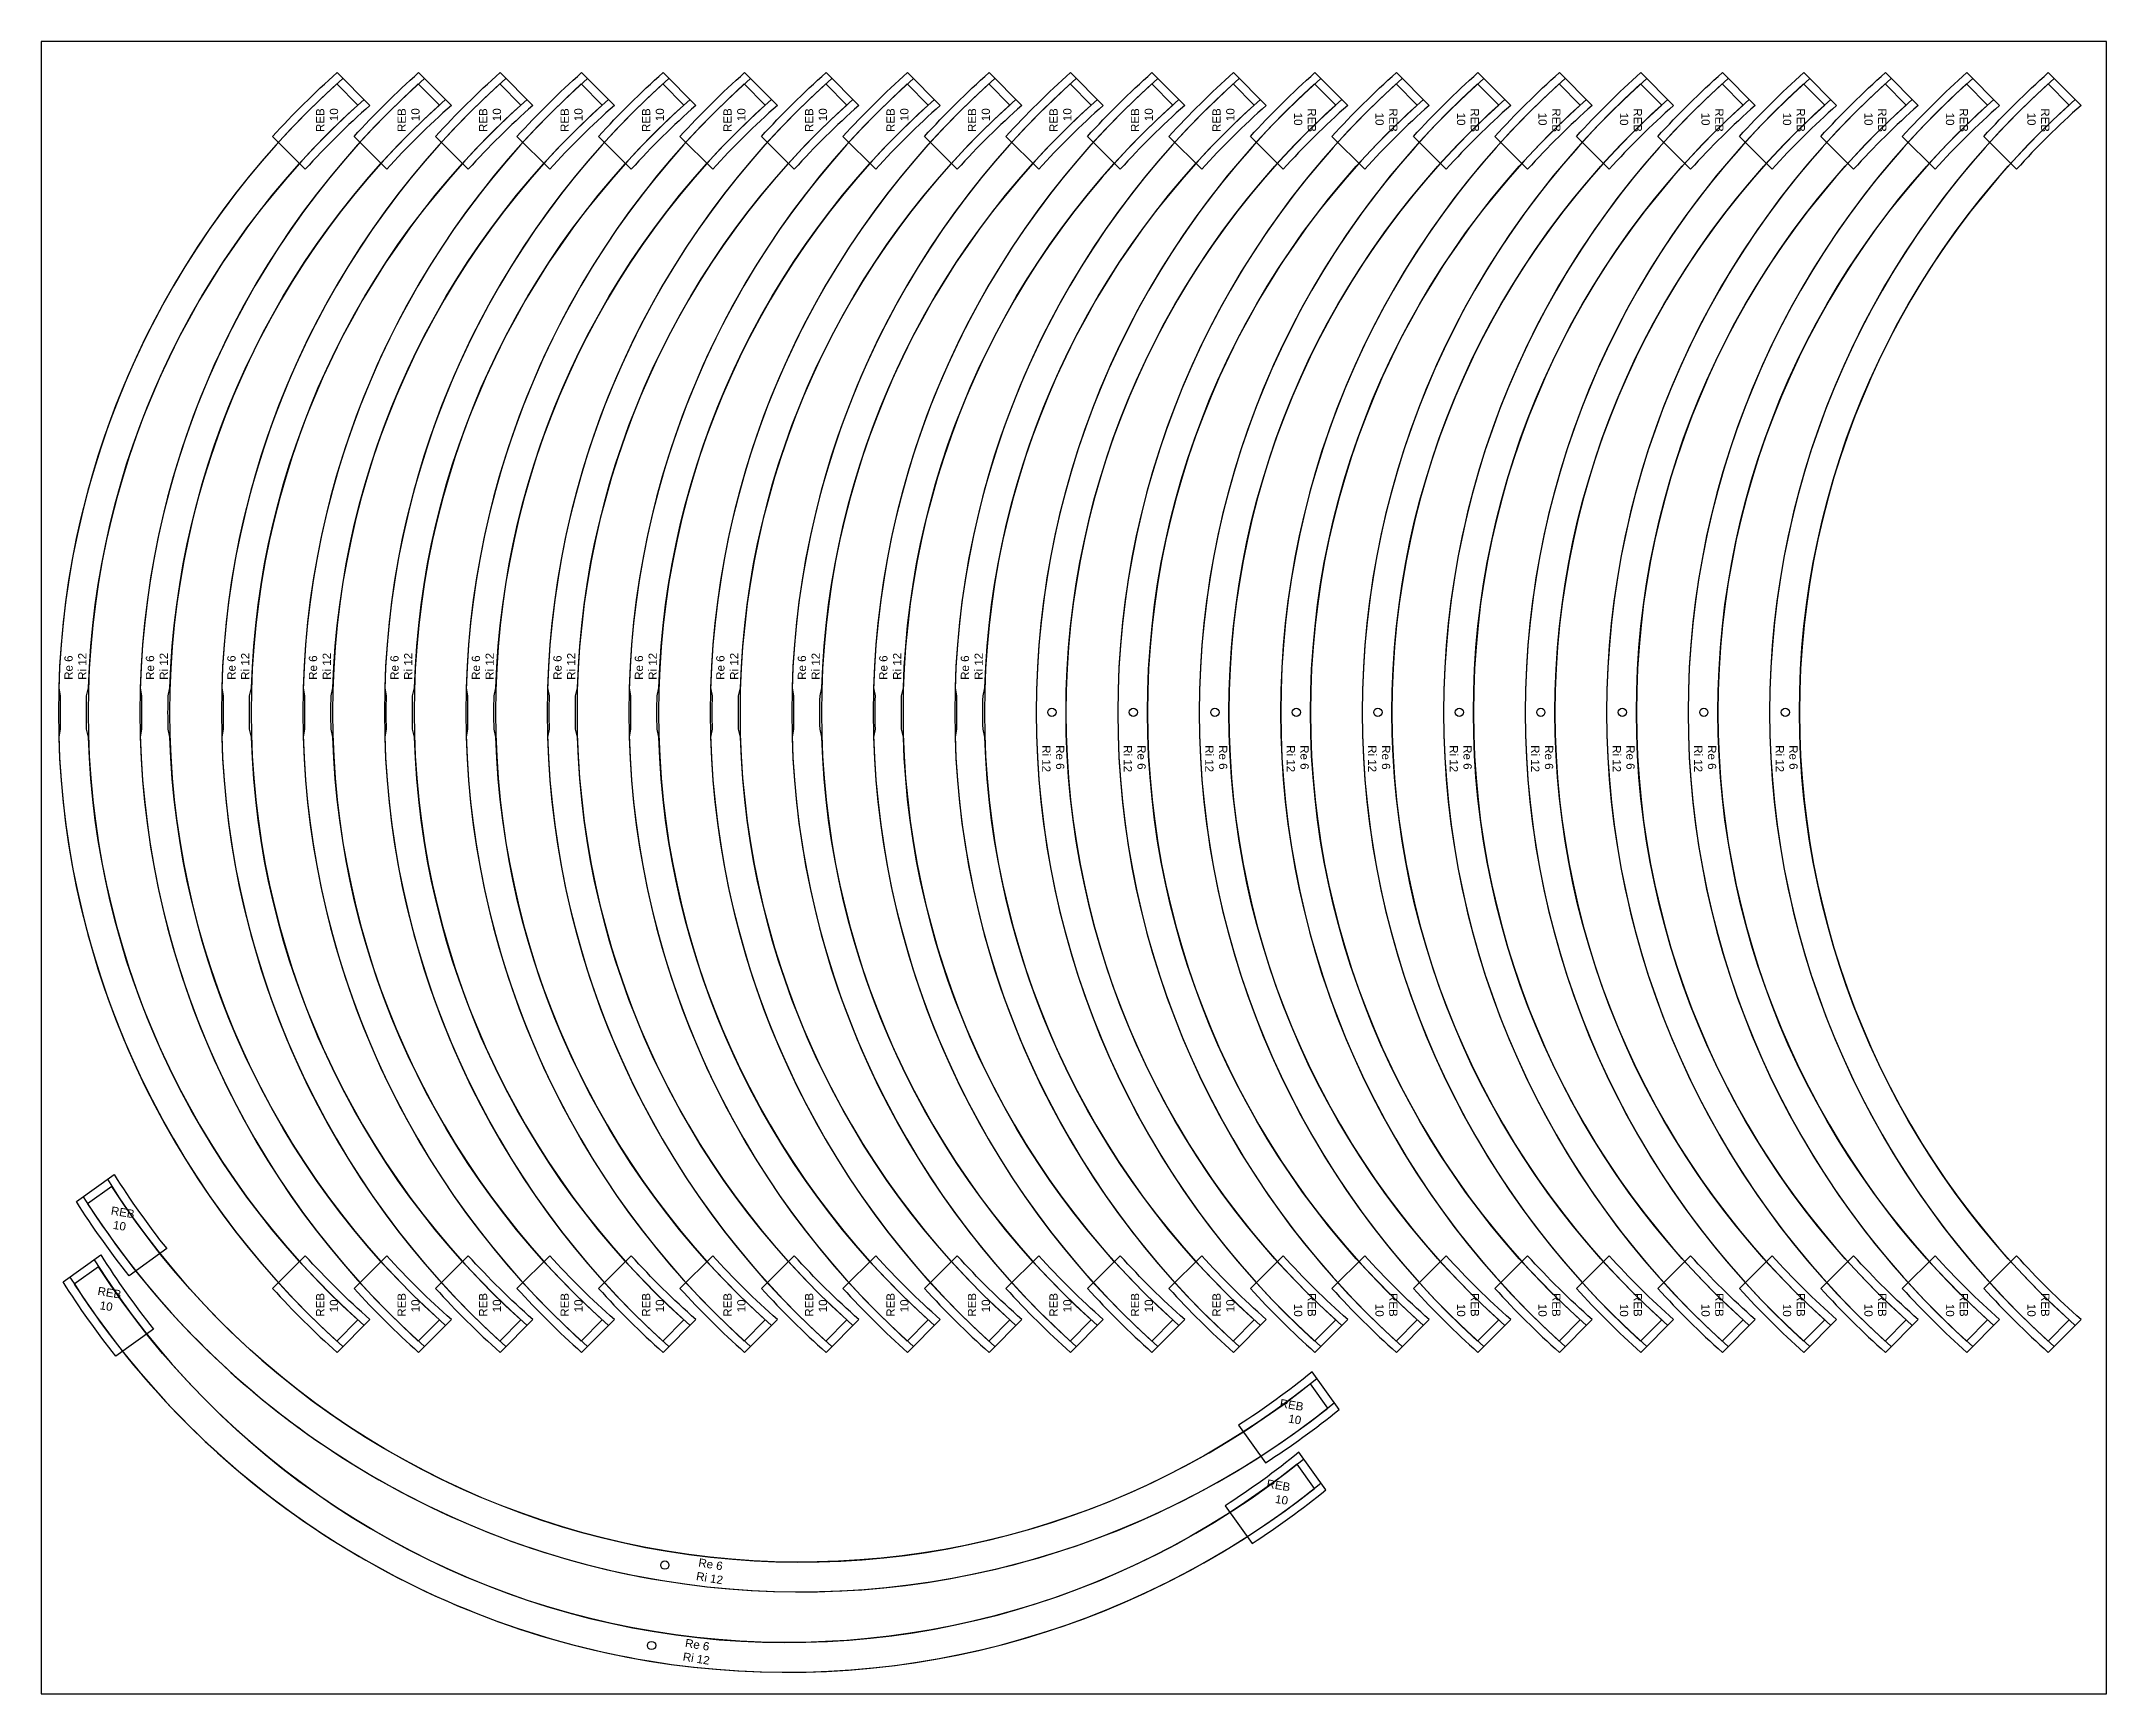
# Model space of a CAD drawing. Header units: millimetres. Extents: x 62496 to 64996, y 494708 to 496708.
import ezdxf

# ---------------------------------------------------------------- set-up
doc = ezdxf.new("R2010")
doc.units = ezdxf.units.MM
doc.layers.add('13523079', color=7, linetype='Continuous')
doc.layers.add('Rebaixo', color=6, linetype='Continuous')
doc.styles.get("Standard").update_dxf_attribs({"font": 'arial.ttf'})

msp = doc.modelspace()

# ---------------------------------------------------------------- linework, layer by layer
msp.add_lwpolyline([(62496, 494707.7), (64996, 494707.7), (64996, 496707.7), (62496, 496707.7)], close=True)
at = {"color": 1}
for centre, radius, start, end in [((63543.7, 495895.4), 1027, 131.6508, 228.3492), ((63642.4, 495895.4), 1027, 131.6508, 228.3492), ((63741, 495895.4), 1027, 131.6508, 228.3492), ((63839.6, 495895.4), 1027, 131.6508, 228.3492), ((63938.3, 495895.4), 1027, 131.6508, 228.3492), ((64036.9, 495895.4), 1027, 131.6508, 228.3492), ((64135.5, 495895.4), 1027, 131.6508, 228.3492), ((64234.2, 495895.4), 1027, 131.6508, 228.3492), ((64332.8, 495895.4), 1027, 131.6508, 228.3492), ((64431.4, 495895.4), 1027, 131.6508, 228.3492), ((64530.1, 495895.4), 1027, 131.6508, 228.3492), ((64628.7, 495895.4), 1027, 131.6508, 228.3492), ((64727.3, 495895.4), 1027, 131.6508, 228.3492), ((64826, 495895.4), 1027, 131.6508, 228.3492), ((64924.6, 495895.4), 1027, 131.6508, 228.3492), ((65023.3, 495895.4), 1027, 131.6508, 228.3492), ((65121.9, 495895.4), 1027, 131.6508, 228.3492), ((65220.5, 495895.4), 1027, 131.6508, 228.3492), ((65319.2, 495895.4), 1027, 131.6508, 228.3492), ((65417.8, 495895.4), 1027, 131.6508, 228.3492), ((65516.4, 495895.4), 1027, 131.6508, 228.3492), ((65615.1, 495895.4), 1027, 131.6508, 228.3492), ((63543.7, 495895.4), 991, 131.5289, 228.4711), ((63642.4, 495895.4), 991, 131.5289, 228.4711), ((63741, 495895.4), 991, 131.5289, 228.4711), ((63839.6, 495895.4), 991, 131.5289, 228.4711), ((63938.3, 495895.4), 991, 131.5289, 228.4711), ((64036.9, 495895.4), 991, 131.5289, 228.4711), ((64135.5, 495895.4), 991, 131.5289, 228.4711), ((64234.2, 495895.4), 991, 131.5289, 228.4711), ((64332.8, 495895.4), 991, 131.5289, 228.4711), ((64431.4, 495895.4), 991, 131.5289, 228.4711), ((64530.1, 495895.4), 991, 131.5289, 228.4711), ((64628.7, 495895.4), 991, 131.5289, 228.4711), ((64727.3, 495895.4), 991, 131.5289, 228.4711), ((64826, 495895.4), 991, 131.5289, 228.4711), ((64924.6, 495895.4), 991, 131.5289, 228.4711), ((65023.3, 495895.4), 991, 131.5289, 228.4711), ((65121.9, 495895.4), 991, 131.5289, 228.4711), ((65220.5, 495895.4), 991, 131.5289, 228.4711), ((65319.2, 495895.4), 991, 131.5289, 228.4711), ((65417.8, 495895.4), 991, 131.5289, 228.4711), ((65516.4, 495895.4), 991, 131.5289, 228.4711), ((65615.1, 495895.4), 991, 131.5289, 228.4711), ((63414.8, 495858), 991, 212.1729, 309.1151), ((63414.8, 495858), 1027, 212.2948, 308.9932), ((63398.8, 495760.7), 991, 212.1729, 309.1151), ((63398.8, 495760.7), 1027, 212.2948, 308.9932)]:
    msp.add_arc(centre, radius, start, end, dxfattribs=at)
at = {"layer": '13523079', "color": 1}
for points in [[(62853.7, 496656.1, 0.203975), (62517.1, 495925.4), (62518.9, 495915.4, 0.009767), (62518.9, 495875.3), (62517.1, 495865.3, 0.203975), (62853.7, 495134.6), (62879.2, 495160.2, -0.204159), (62553.2, 495865.3), (62550.9, 495875.3, -0.010082), (62550.9, 495915.4), (62553.2, 495925.4, -0.204159), (62879.2, 496630.6)], [(62952.3, 496656.1, 0.203975), (62615.8, 495925.4), (62617.5, 495915.4, 0.009767), (62617.5, 495875.3), (62615.8, 495865.3, 0.203975), (62952.3, 495134.6), (62977.9, 495160.2, -0.204159), (62651.8, 495865.3), (62649.6, 495875.3, -0.010082), (62649.6, 495915.4), (62651.8, 495925.4, -0.204159), (62977.9, 496630.6)], [(63051, 496656.1, 0.203975), (62714.4, 495925.4), (62716.2, 495915.4, 0.009767), (62716.2, 495875.3), (62714.4, 495865.3, 0.203975), (63051, 495134.6), (63076.5, 495160.2, -0.204159), (62750.4, 495865.3), (62748.2, 495875.3, -0.010082), (62748.2, 495915.4), (62750.4, 495925.4, -0.204159), (63076.5, 496630.6)], [(63149.6, 496656.1, 0.203975), (62813, 495925.4), (62814.8, 495915.4, 0.009767), (62814.8, 495875.3), (62813, 495865.3, 0.203975), (63149.6, 495134.6), (63175.1, 495160.2, -0.204159), (62849.1, 495865.3), (62846.8, 495875.3, -0.010082), (62846.8, 495915.4), (62849.1, 495925.4, -0.204159), (63175.1, 496630.6)], [(63248.3, 496656.1, 0.203975), (62911.7, 495925.4), (62913.4, 495915.4, 0.009767), (62913.4, 495875.3), (62911.7, 495865.3, 0.203975), (63248.3, 495134.6), (63273.8, 495160.2, -0.204159), (62947.7, 495865.3), (62945.5, 495875.3, -0.010082), (62945.5, 495915.4), (62947.7, 495925.4, -0.204159), (63273.8, 496630.6)], [(63346.9, 496656.1, 0.203975), (63010.3, 495925.4), (63012.1, 495915.4, 0.009767), (63012.1, 495875.3), (63010.3, 495865.3, 0.203975), (63346.9, 495134.6), (63372.4, 495160.2, -0.204159), (63046.4, 495865.3), (63044.1, 495875.3, -0.010082), (63044.1, 495915.4), (63046.4, 495925.4, -0.204159), (63372.4, 496630.6)], [(63445.5, 496656.1, 0.203975), (63108.9, 495925.4), (63110.7, 495915.4, 0.009767), (63110.7, 495875.3), (63108.9, 495865.3, 0.203975), (63445.5, 495134.6), (63471, 495160.2, -0.204159), (63145, 495865.3), (63142.7, 495875.3, -0.010082), (63142.7, 495915.4), (63145, 495925.4, -0.204159), (63471, 496630.6)], [(63544.2, 496656.1, 0.203975), (63207.6, 495925.4), (63209.3, 495915.4, 0.009767), (63209.3, 495875.3), (63207.6, 495865.3, 0.203975), (63544.2, 495134.6), (63569.7, 495160.2, -0.204159), (63243.6, 495865.3), (63241.4, 495875.3, -0.010082), (63241.4, 495915.4), (63243.6, 495925.4, -0.204159), (63569.7, 496630.6)], [(63642.8, 496656.1, 0.203975), (63306.2, 495925.4), (63308, 495915.4, 0.009767), (63308, 495875.3), (63306.2, 495865.3, 0.203975), (63642.8, 495134.6), (63668.3, 495160.2, -0.204159), (63342.3, 495865.3), (63340, 495875.3, -0.010082), (63340, 495915.4), (63342.3, 495925.4, -0.204159), (63668.3, 496630.6)], [(63741.4, 496656.1, 0.203975), (63404.8, 495925.4), (63406.6, 495915.4, 0.009767), (63406.6, 495875.3), (63404.8, 495865.3, 0.203975), (63741.4, 495134.6), (63766.9, 495160.2, -0.204159), (63440.9, 495865.3), (63438.6, 495875.3, -0.010082), (63438.6, 495915.4), (63440.9, 495925.4, -0.204159), (63766.9, 496630.6)], [(63840.1, 496656.1, 0.203975), (63503.5, 495925.4), (63505.2, 495915.4, 0.009767), (63505.2, 495875.3), (63503.5, 495865.3, 0.203975), (63840.1, 495134.6), (63865.6, 495160.2, -0.204159), (63539.5, 495865.3), (63537.3, 495875.3, -0.010082), (63537.3, 495915.4), (63539.5, 495925.4, -0.204159), (63865.6, 496630.6)], [(63938.7, 496656.1, 0.203975), (63602.1, 495925.4), (63603.9, 495915.4, 0.009767), (63603.9, 495875.3), (63602.1, 495865.3, 0.203975), (63938.7, 495134.6), (63964.2, 495160.2, -0.204159), (63638.2, 495865.3), (63635.9, 495875.3, -0.010082), (63635.9, 495915.4), (63638.2, 495925.4, -0.204159), (63964.2, 496630.6)], [(64037.3, 496656.1, 0.44304), (64037.3, 495134.6), (64062.9, 495160.2, -0.4441), (64062.9, 496630.6)], [(64136, 496656.1, 0.44304), (64136, 495134.6), (64161.5, 495160.2, -0.4441), (64161.5, 496630.6)], [(64234.6, 496656.1, 0.44304), (64234.6, 495134.6), (64260.1, 495160.2, -0.4441), (64260.1, 496630.6)], [(64333.2, 496656.1, 0.44304), (64333.2, 495134.6), (64358.8, 495160.2, -0.4441), (64358.8, 496630.6)], [(64431.9, 496656.1, 0.44304), (64431.9, 495134.6), (64457.4, 495160.2, -0.4441), (64457.4, 496630.6)], [(64530.5, 496656.1, 0.44304), (64530.5, 495134.6), (64556, 495160.2, -0.4441), (64556, 496630.6)], [(64629.2, 496656.1, 0.44304), (64629.2, 495134.6), (64654.7, 495160.2, -0.4441), (64654.7, 496630.6)], [(64727.8, 496656.1, 0.44304), (64727.8, 495134.6), (64753.3, 495160.2, -0.4441), (64753.3, 496630.6)], [(64826.4, 496656.1, 0.44304), (64826.4, 495134.6), (64851.9, 495160.2, -0.4441), (64851.9, 496630.6)], [(64925.1, 496656.1, 0.44304), (64925.1, 495134.6), (64950.6, 495160.2, -0.4441), (64950.6, 496630.6)], [(62552.1, 495300.8, 0.44304), (64053.3, 495053.5), (64032.2, 495082.8, -0.4441), (62581.4, 495321.8)], [(62536, 495203.5, 0.44304), (64037.2, 494956.2), (64016.2, 494985.5, -0.4441), (62565.3, 495224.5)]]:
    msp.add_lwpolyline(points, format="xyb", close=True, dxfattribs=at)
for centre in [(63719.3, 495895.6), (63817.9, 495895.6), (63916.6, 495895.6), (64015.2, 495895.6), (64113.9, 495895.6), (64212.5, 495895.6), (64311.1, 495895.6), (64409.8, 495895.6), (64508.4, 495895.6), (64607, 495895.6), (63250.8, 494863.4), (63234.7, 494766.1)]:
    msp.add_circle(centre, 5, dxfattribs=at)
at = {"layer": 'Rebaixo', "color": 1}
for points in [[(62775.9, 496592.5, -0.026537), (62854.1, 496669.9), (62893.8, 496630.2, 0.028055), (62815.6, 496552.8)], [(62874.6, 496592.5, -0.026537), (62952.7, 496669.9), (62992.4, 496630.2, 0.028055), (62914.2, 496552.8)], [(62973.2, 496592.5, -0.026537), (63051.4, 496669.9), (63091, 496630.2, 0.028055), (63012.9, 496552.8)], [(63071.8, 496592.5, -0.026537), (63150, 496669.9), (63189.7, 496630.2, 0.028055), (63111.5, 496552.8)], [(63170.5, 496592.5, -0.026537), (63248.6, 496669.9), (63288.3, 496630.2, 0.028055), (63210.1, 496552.8)], [(63269.1, 496592.5, -0.026537), (63347.3, 496669.9), (63387, 496630.2, 0.028055), (63308.8, 496552.8)], [(63367.7, 496592.5, -0.026537), (63445.9, 496669.9), (63485.6, 496630.2, 0.028055), (63407.4, 496552.8)], [(63466.4, 496592.5, -0.026537), (63544.5, 496669.9), (63584.2, 496630.2, 0.028055), (63506, 496552.8)], [(63565, 496592.5, -0.026537), (63643.2, 496669.9), (63682.9, 496630.2, 0.028055), (63604.7, 496552.8)], [(63663.6, 496592.5, -0.026537), (63741.8, 496669.9), (63781.5, 496630.2, 0.028055), (63703.3, 496552.8)], [(63762.3, 496592.5, -0.026537), (63840.4, 496669.9), (63880.1, 496630.2, 0.028055), (63802, 496552.8)], [(63860.9, 496592.5, -0.026537), (63939.1, 496669.9), (63978.8, 496630.2, 0.028055), (63900.6, 496552.8)], [(63959.5, 496592.5, -0.026537), (64037.7, 496669.9), (64077.4, 496630.2, 0.028055), (63999.2, 496552.8)], [(64058.2, 496592.5, -0.026537), (64136.3, 496669.9), (64176, 496630.2, 0.028055), (64097.9, 496552.8)], [(64156.8, 496592.5, -0.026537), (64235, 496669.9), (64274.7, 496630.2, 0.028055), (64196.5, 496552.8)], [(64255.5, 496592.5, -0.026537), (64333.6, 496669.9), (64373.3, 496630.2, 0.028055), (64295.1, 496552.8)], [(64354.1, 496592.5, -0.026537), (64432.2, 496669.9), (64471.9, 496630.2, 0.028055), (64393.8, 496552.8)], [(64452.7, 496592.5, -0.026537), (64530.9, 496669.9), (64570.6, 496630.2, 0.028055), (64492.4, 496552.8)], [(64551.4, 496592.5, -0.026537), (64629.5, 496669.9), (64669.2, 496630.2, 0.028055), (64591, 496552.8)], [(64650, 496592.5, -0.026537), (64728.2, 496669.9), (64767.9, 496630.2, 0.028055), (64689.7, 496552.8)], [(64748.6, 496592.5, -0.026537), (64826.8, 496669.9), (64866.5, 496630.2, 0.028055), (64788.3, 496552.8)], [(64847.3, 496592.5, -0.026537), (64925.4, 496669.9), (64965.1, 496630.2, 0.028055), (64886.9, 496552.8)], [(62602.2, 495213.7, -0.026537), (62538.5, 495303.4), (62584.2, 495336.1, 0.028055), (62647.8, 495246.4)], [(62586.2, 495116.4, -0.026537), (62522.5, 495206.1), (62568.1, 495238.8, 0.028055), (62631.8, 495149.1)], [(62775.9, 495198.3, 0.026537), (62854.1, 495120.9), (62893.8, 495160.6, -0.028055), (62815.6, 495237.9)], [(62874.6, 495198.3, 0.026537), (62952.7, 495120.9), (62992.4, 495160.6, -0.028055), (62914.2, 495237.9)], [(62973.2, 495198.3, 0.026537), (63051.4, 495120.9), (63091, 495160.6, -0.028055), (63012.9, 495237.9)], [(63071.8, 495198.3, 0.026537), (63150, 495120.9), (63189.7, 495160.6, -0.028055), (63111.5, 495237.9)], [(63170.5, 495198.3, 0.026537), (63248.6, 495120.9), (63288.3, 495160.6, -0.028055), (63210.1, 495237.9)], [(63269.1, 495198.3, 0.026537), (63347.3, 495120.9), (63387, 495160.6, -0.028055), (63308.8, 495237.9)], [(63367.7, 495198.3, 0.026537), (63445.9, 495120.9), (63485.6, 495160.6, -0.028055), (63407.4, 495237.9)], [(63466.4, 495198.3, 0.026537), (63544.5, 495120.9), (63584.2, 495160.6, -0.028055), (63506, 495237.9)], [(63565, 495198.3, 0.026537), (63643.2, 495120.9), (63682.9, 495160.6, -0.028055), (63604.7, 495237.9)], [(63663.6, 495198.3, 0.026537), (63741.8, 495120.9), (63781.5, 495160.6, -0.028055), (63703.3, 495237.9)], [(63762.3, 495198.3, 0.026537), (63840.4, 495120.9), (63880.1, 495160.6, -0.028055), (63802, 495237.9)], [(63860.9, 495198.3, 0.026537), (63939.1, 495120.9), (63978.8, 495160.6, -0.028055), (63900.6, 495237.9)], [(63959.5, 495198.3, 0.026537), (64037.7, 495120.9), (64077.4, 495160.6, -0.028055), (63999.2, 495237.9)], [(64058.2, 495198.3, 0.026537), (64136.3, 495120.9), (64176, 495160.6, -0.028055), (64097.9, 495237.9)], [(64156.8, 495198.3, 0.026537), (64235, 495120.9), (64274.7, 495160.6, -0.028055), (64196.5, 495237.9)], [(64255.5, 495198.3, 0.026537), (64333.6, 495120.9), (64373.3, 495160.6, -0.028055), (64295.1, 495237.9)], [(64354.1, 495198.3, 0.026537), (64432.2, 495120.9), (64471.9, 495160.6, -0.028055), (64393.8, 495237.9)], [(64452.7, 495198.3, 0.026537), (64530.9, 495120.9), (64570.6, 495160.6, -0.028055), (64492.4, 495237.9)], [(64551.4, 495198.3, 0.026537), (64629.5, 495120.9), (64669.2, 495160.6, -0.028055), (64591, 495237.9)], [(64650, 495198.3, 0.026537), (64728.2, 495120.9), (64767.9, 495160.6, -0.028055), (64689.7, 495237.9)], [(64748.6, 495198.3, 0.026537), (64826.8, 495120.9), (64866.5, 495160.6, -0.028055), (64788.3, 495237.9)], [(64847.3, 495198.3, 0.026537), (64925.4, 495120.9), (64965.1, 495160.6, -0.028055), (64886.9, 495237.9)], [(63977.8, 494987.1, 0.026537), (64066.9, 495051.6), (64034.2, 495097.2, -0.028055), (63945.1, 495032.7)], [(63961.8, 494889.7, 0.026537), (64050.9, 494954.3), (64018.2, 494999.9, -0.028055), (63929.1, 494935.3)]]:
    msp.add_lwpolyline(points, format="xyb", close=True, dxfattribs=at)

# ---------------------------------------------------------------- texts
at = {"color": 1, "char_height": 10}
for insert, attachment_point, rotation in [((62524, 495934.9), 1, 90), ((62622.6, 495934.9), 1, 90), ((62721.2, 495934.9), 1, 90), ((62819.9, 495934.9), 1, 90), ((62918.5, 495934.9), 1, 90), ((63017.1, 495934.9), 1, 90), ((63115.8, 495934.9), 1, 90), ((63214.4, 495934.9), 1, 90), ((63313, 495934.9), 1, 90), ((63411.7, 495934.9), 1, 90), ((63510.3, 495934.9), 1, 90), ((63609, 495934.9), 1, 90), ((63707.6, 495855.8), 7, 270), ((63806.2, 495855.8), 7, 270), ((63904.9, 495855.8), 7, 270), ((64003.5, 495855.8), 7, 270), ((64102.1, 495855.8), 7, 270), ((64200.8, 495855.8), 7, 270), ((64299.4, 495855.8), 7, 270), ((64398, 495855.8), 7, 270), ((64496.7, 495855.8), 7, 270), ((64595.3, 495855.8), 7, 270), ((63288.1, 494845.4), 7, 350.644), ((63272, 494748), 7, 350.644)]:
    msp.add_mtext_dynamic_manual_height_columns('Re 6\\PRi 12', width=44.328, gutter_width=12.5, heights=[0], dxfattribs=dict(at, insert=insert, attachment_point=attachment_point, rotation=rotation))
at = {"layer": 'Rebaixo', "color": 1, "char_height": 10}
for s, insert, attachment_point, rotation in [('REB\\P10', (62828.6, 496626.7), 3, 90), ('REB\\P10', (62927.2, 496626.7), 3, 90), ('REB\\P10', (63025.8, 496626.7), 3, 90), ('REB\\P10', (63124.5, 496626.7), 3, 90), ('REB\\P10', (63223.1, 496626.7), 3, 90), ('REB\\P10', (63321.7, 496626.7), 3, 90), ('REB\\P10', (63420.4, 496626.7), 3, 90), ('REB\\P10', (63519, 496626.7), 3, 90), ('REB\\P10', (63617.6, 496626.7), 3, 90), ('REB\\P10', (63716.3, 496626.7), 3, 90), ('REB\\P10', (63814.9, 496626.7), 3, 90), ('REB\\P10', (63913.6, 496626.7), 3, 90), ('REB\\P{\\W1.369863; }10', (64012.2, 496626.7), 7, 270), ('REB\\P{\\W1.369863; }10', (64110.8, 496626.7), 7, 270), ('REB\\P{\\W1.369863; }10', (64209.5, 496626.7), 7, 270), ('REB\\P{\\W1.369863; }10', (64308.1, 496626.7), 7, 270), ('REB\\P{\\W1.369863; }10', (64406.7, 496626.7), 7, 270), ('REB\\P{\\W1.369863; }10', (64505.4, 496626.7), 7, 270), ('REB\\P{\\W1.369863; }10', (64604, 496626.7), 7, 270), ('REB\\P{\\W1.369863; }10', (64702.6, 496626.7), 7, 270), ('REB\\P{\\W1.369863; }10', (64801.3, 496626.7), 7, 270), ('REB\\P{\\W1.369863; }10', (64899.9, 496626.7), 7, 270), ('REB\\P{\\W1.369863; }10', (62577, 495271.2), 7, 350.644), ('REB\\P{\\W1.369863; }10', (62560.9, 495173.9), 7, 350.644), ('REB\\P{\\W1.369863; }10', (62828.6, 495164), 1, 90), ('REB\\P{\\W1.369863; }10', (62927.2, 495164), 1, 90), ('REB\\P{\\W1.369863; }10', (63025.8, 495164), 1, 90), ('REB\\P{\\W1.369863; }10', (63124.5, 495164), 1, 90), ('REB\\P{\\W1.369863; }10', (63223.1, 495164), 1, 90), ('REB\\P{\\W1.369863; }10', (63321.7, 495164), 1, 90), ('REB\\P{\\W1.369863; }10', (63420.4, 495164), 1, 90), ('REB\\P{\\W1.369863; }10', (63519, 495164), 1, 90), ('REB\\P{\\W1.369863; }10', (63617.6, 495164), 1, 90), ('REB\\P{\\W1.369863; }10', (63716.3, 495164), 1, 90), ('REB\\P{\\W1.369863; }10', (63814.9, 495164), 1, 90), ('REB\\P{\\W1.369863; }10', (63913.6, 495164), 1, 90), ('REB\\P10', (64012.2, 495164), 9, 270), ('REB\\P10', (64110.8, 495164), 9, 270), ('REB\\P10', (64209.5, 495164), 9, 270), ('REB\\P10', (64308.1, 495164), 9, 270), ('REB\\P10', (64406.7, 495164), 9, 270), ('REB\\P10', (64505.4, 495164), 9, 270), ('REB\\P10', (64604, 495164), 9, 270), ('REB\\P10', (64702.6, 495164), 9, 270), ('REB\\P10', (64801.3, 495164), 9, 270), ('REB\\P10', (64899.9, 495164), 9, 270), ('REB\\P10', (64020.2, 495033.4), 9, 350.644), ('REB\\P10', (64004.2, 494936.1), 9, 350.644)]:
    msp.add_mtext_dynamic_manual_height_columns(s, width=23.983, gutter_width=12.5, heights=[0], dxfattribs=dict(at, insert=insert, attachment_point=attachment_point, rotation=rotation))

doc.saveas('drawing.dxf')
